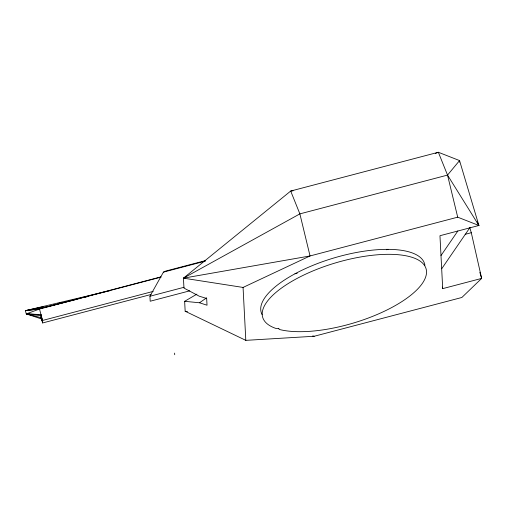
<?xml version="1.0" encoding="UTF-8"?>
<svg xmlns="http://www.w3.org/2000/svg" width="507" height="507" viewBox="0 0 507 507"><rect width="100%" height="100%" fill="white"/><g stroke="black" fill="none" stroke-linecap="round" stroke-linejoin="round"><path stroke-width="0.76" d="M189.751 290.841L150.192 301.234L149.939 296.24L163.425 272.132L165.821 271.03L205.525 260.598M440.989 255.56L457.84 230.983M441.673 268.792L470.059 227.402M459.634 162.132L459.551 160.573L478.9 225.482L457.701 217.173L310.043 255.959L243.062 287.437L183.445 278.159L299.871 213.884L447.529 175.092L459.551 160.573L438.352 152.265L290.695 191.05L183.445 278.159L183.959 288.084L199.162 296.158L206.672 298.484L207.027 305.214L199.505 302.774L184.643 301.31L185.163 311.235L245.813 340.355L314.213 336.261L461.871 297.476L481.65 278.406L471.288 232.719L469.71 227.44M199.505 302.774L206.66 297.812M184.643 301.31L196.925 294.123M435.424 153.456L438.352 152.265L447.529 175.092L457.701 217.173M106.14 291.569L25.35 310.683L26.307 313.903L39.508 309.036L161.112 277.088M163.425 272.132L205.398 261.105M43.063 306.779L25.35 310.683L39.153 308.883L160.795 276.93M153.209 291.392L42.518 320.468L42.645 322.959L151.048 294.485M149.939 296.24L184.174 287.247M294.96 273.799L297.216 273.21M386.511 249.755L388.039 249.349M477.239 221.927L478.9 225.482L439.956 235.717L442.706 288.635L481.65 278.406L479.85 272.367M465.179 234.323L471.288 232.719M77.184 299.2L48.108 306.532L25.35 310.683L39.508 309.036L42.518 320.468L42.645 322.959L40.148 314.34M78.712 298.813L81.006 298.236M84.834 297.267L87.128 296.69M107.68 291.202L109.994 290.657M57.697 303.554L62.317 302.533M183.445 278.159L310.043 255.959L299.871 213.884L290.695 191.05L293.052 190.797M29.311 313.573L26.307 313.903L40.991 317.667A4.126 0.342 75.3 0 0 42.005 319.79A4.126 0.342 75.3 0 0 40.833 314.555L42.582 321.717L41.225 318.859L26.307 313.903L28.576 313.611M40.433 315.62L26.307 313.903L29.419 313.687M41.01 314.752L26.307 313.903L29.349 313.858M26.307 313.903L38.538 314.454M185.163 311.235L187.495 311.691M312.661 335.957L314.213 336.261M39.153 308.883L39.508 309.036M447.529 175.092L478.9 225.482M442.358 287.114L442.706 288.635M243.062 287.437L245.813 340.355M174.623 353.1L174.712 354.735M424.917 265.288A85.233 31.377 -16.6 0 0 389.452 249.362L387.304 249.343A85.233 31.377 -16.6 0 0 297.083 272.677A85.233 31.377 -16.6 0 0 262.081 314.53M278.793 328.346L276.144 328.511A85.233 31.377 -16.6 0 1 337.092 262.436A85.233 31.377 -16.6 0 1 419.587 286.937A85.233 31.377 -16.6 0 1 279.154 329.411L278.793 328.346"/></g></svg>
